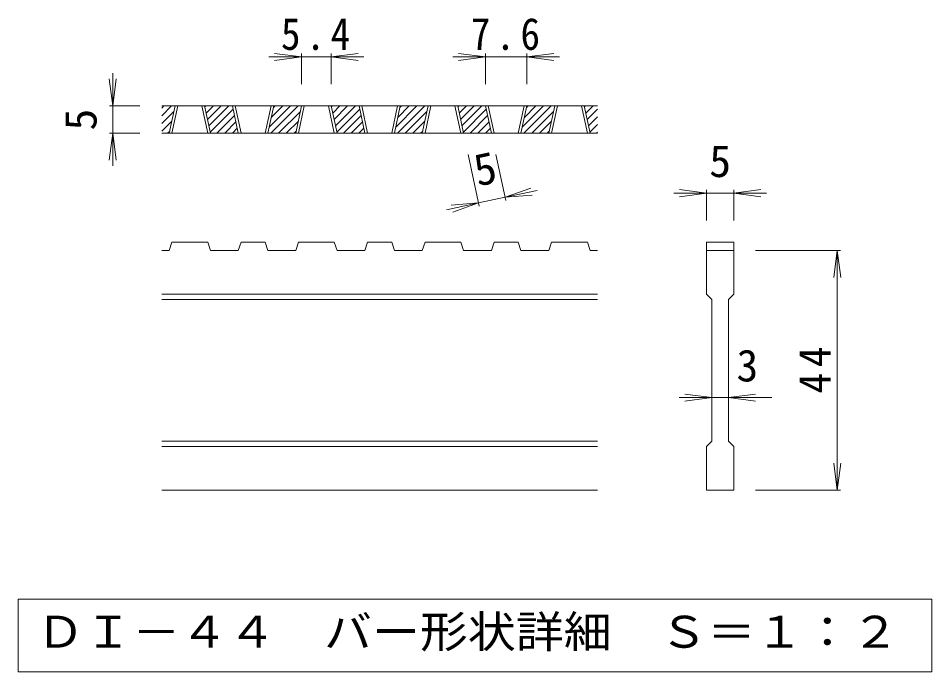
# Model space of a CAD drawing. Units: millimetres on the paper, enlarged 5 times, with parts at other scales. Extents: x -914 to 882, y -688 to 651.
# Drawn here: x 393.6 to 812.8, y -166.4 to 133.3 of the extents above; entities that cross this region are included whole.
import ezdxf
from ezdxf.enums import TextEntityAlignment as Align

# ---------------------------------------------------------------- set-up
doc = ezdxf.new("R2010")
doc.units = ezdxf.units.MM
doc.header["$LTSCALE"] = 5
doc.layers.add('D-0', color=3, linetype='Continuous', lineweight=9)
doc.layers.add('D-4', color=7, linetype='Continuous', lineweight=9)
doc.styles.add('ＭＳ ゴシック', font='')
doc.styles.get('ＭＳ ゴシック').set_extended_font_data('MS Gothic')

msp = doc.modelspace()

# ---------------------------------------------------------------- linework, layer by layer
at = {"layer": 'D-0'}
for p, q in [((459.441, 88.551), (463.975, 93.084)), ((459.441, 92.086), (460.439, 93.084)), ((659.441, 93.084), (459.441, 93.084)), ((462.88, 80.584), (465.555, 93.084)), ((464.13, 80.584), (466.805, 93.084)), ((477.88, 93.084), (480.555, 80.584)), ((479.13, 93.084), (481.805, 80.584)), ((479.215, 92.685), (479.614, 93.084)), ((479.839, 89.773), (483.15, 93.084)), ((480.462, 86.86), (486.685, 93.084)), ((481.085, 83.948), (490.221, 93.084)), ((494.588, 80.584), (491.913, 93.084)), ((495.838, 80.584), (493.163, 93.084)), ((509.588, 93.084), (506.913, 80.584)), ((510.838, 93.084), (508.163, 80.584)), ((508.75, 83.329), (518.505, 93.084)), ((509.541, 80.584), (522.041, 93.084)), ((509.713, 87.827), (514.97, 93.084)), ((510.676, 92.325), (511.434, 93.084)), ((520.946, 80.584), (523.621, 93.084)), ((522.196, 80.584), (524.871, 93.084)), ((535.946, 93.084), (538.621, 80.584)), ((537.196, 93.084), (539.871, 80.584)), ((537.281, 92.685), (537.68, 93.084)), ((537.905, 89.773), (541.216, 93.084)), ((538.528, 86.86), (544.751, 93.084)), ((539.151, 83.948), (548.287, 93.084)), ((552.654, 80.584), (549.979, 93.084)), ((553.904, 80.584), (551.229, 93.084)), ((567.654, 93.084), (564.979, 80.584)), ((568.904, 93.084), (566.229, 80.584)), ((566.816, 83.329), (576.571, 93.084)), ((567.607, 80.584), (580.107, 93.084)), ((567.779, 87.827), (573.036, 93.084)), ((568.742, 92.325), (569.5, 93.084)), ((579.012, 80.584), (581.687, 93.084)), ((580.262, 80.584), (582.937, 93.084)), ((594.012, 93.084), (596.687, 80.584)), ((595.262, 93.084), (597.937, 80.584)), ((595.347, 92.685), (595.746, 93.084)), ((595.971, 89.773), (599.282, 93.084)), ((596.594, 86.86), (602.818, 93.084)), ((597.217, 83.948), (606.353, 93.084)), ((610.72, 80.584), (608.045, 93.084)), ((611.97, 80.584), (609.295, 93.084)), ((625.72, 93.084), (623.045, 80.584)), ((626.97, 93.084), (624.295, 80.584)), ((624.882, 83.329), (634.637, 93.084)), ((625.673, 80.584), (638.173, 93.084)), ((625.845, 87.827), (631.102, 93.084)), ((626.808, 92.325), (627.566, 93.084)), ((637.078, 80.584), (639.753, 93.084)), ((638.328, 80.584), (641.003, 93.084)), ((652.078, 93.084), (654.753, 80.584)), ((653.328, 93.084), (656.003, 80.584)), ((653.413, 92.685), (653.812, 93.084)), ((654.037, 89.773), (657.348, 93.084)), ((459.441, 85.015), (465.023, 90.596)), ((481.708, 81.036), (492.238, 91.565)), ((484.792, 80.584), (492.861, 88.653)), ((513.076, 80.584), (523.089, 90.596)), ((539.774, 81.036), (550.304, 91.565)), ((542.858, 80.584), (550.927, 88.653)), ((571.142, 80.584), (581.155, 90.596)), ((597.84, 81.036), (608.37, 91.565)), ((600.924, 80.584), (608.993, 88.653)), ((629.208, 80.584), (639.221, 90.596)), ((654.66, 86.86), (659.441, 91.642)), ((655.283, 83.948), (659.441, 88.106)), ((459.441, 81.48), (464.06, 86.098)), ((488.327, 80.584), (493.484, 85.741)), ((516.612, 80.584), (522.126, 86.098)), ((546.393, 80.584), (551.55, 85.741)), ((574.678, 80.584), (580.192, 86.098)), ((604.459, 80.584), (609.616, 85.741)), ((632.744, 80.584), (638.258, 86.098)), ((655.906, 81.036), (659.441, 84.571)), ((659.441, 80.584), (459.441, 80.584)), ((462.081, 80.584), (463.097, 81.6)), ((491.863, 80.584), (494.108, 82.829)), ((520.147, 80.584), (521.163, 81.6)), ((549.929, 80.584), (552.174, 82.829)), ((578.213, 80.584), (579.229, 81.6)), ((607.995, 80.584), (610.24, 82.829)), ((636.279, 80.584), (637.295, 81.6)), ((658.99, 80.584), (659.441, 81.035)), ((462.88, 26.834), (464.13, 30.584)), ((480.555, 30.584), (464.13, 30.584)), ((480.555, 30.584), (481.805, 26.834)), ((494.588, 26.834), (495.838, 30.584)), ((506.913, 30.584), (495.838, 30.584)), ((506.913, 30.584), (508.163, 26.834)), ((520.946, 26.834), (522.196, 30.584)), ((538.621, 30.584), (522.196, 30.584)), ((539.871, 26.834), (538.621, 30.584)), ((552.654, 26.834), (553.904, 30.584)), ((564.979, 30.584), (553.904, 30.584)), ((564.979, 30.584), (566.229, 26.834)), ((579.012, 26.834), (580.262, 30.584)), ((580.262, 30.584), (596.687, 30.584)), ((597.937, 26.834), (596.687, 30.584)), ((610.72, 26.834), (611.97, 30.584)), ((623.045, 30.584), (611.97, 30.584)), ((623.045, 30.584), (624.295, 26.834)), ((637.078, 26.834), (638.328, 30.584)), ((638.328, 30.584), (654.753, 30.584)), ((656.003, 26.834), (654.753, 30.584)), ((709.441, 30.584), (721.941, 30.584)), ((709.441, 30.584), (709.441, 26.834)), ((721.941, 30.584), (721.941, 26.834)), ((462.88, 26.834), (459.441, 26.834)), ((494.588, 26.834), (481.805, 26.834)), ((520.946, 26.834), (508.163, 26.834)), ((552.654, 26.834), (539.871, 26.834)), ((579.012, 26.834), (566.229, 26.834)), ((610.72, 26.834), (597.937, 26.834)), ((637.078, 26.834), (624.295, 26.834)), ((659.441, 26.834), (656.003, 26.834)), ((709.441, 26.834), (721.941, 26.834)), ((709.441, 6.834), (709.441, 26.834)), ((721.941, 26.834), (721.941, 6.834)), ((659.441, 6.834), (459.441, 6.834)), ((659.441, 4.334), (459.441, 4.334)), ((709.441, 6.834), (711.941, 4.334)), ((711.941, -60.666), (711.941, 4.334)), ((719.441, 4.334), (721.941, 6.834)), ((719.441, 4.334), (719.441, -60.666)), ((659.441, -60.666), (459.441, -60.666)), ((719.441, -60.666), (721.941, -63.166)), ((659.441, -63.166), (459.441, -63.166)), ((721.941, -63.166), (721.941, -83.166)), ((659.441, -83.166), (459.441, -83.166)), ((721.941, -83.166), (709.441, -83.166))]:
    msp.add_line(p, q, dxfattribs=at)
msp.add_lwpolyline([(709.441, -83.166), (709.441, -63.166), (711.941, -60.666)], dxfattribs=at)
at = {"layer": 'D-0', "color": 7}
msp.add_lwpolyline([(393.614, -133.166), (393.614, -166.392), (812.768, -166.392), (812.768, -133.166)], close=True, dxfattribs=at)
at = {"layer": 'D-4'}
for p, q in [((523.621, 115.584), (508.621, 115.584)), ((523.621, 115.584), (511.228, 117.216)), ((523.621, 115.584), (511.228, 113.953)), ((523.621, 117.084), (523.621, 103.084)), ((537.196, 115.584), (523.621, 115.584)), ((537.196, 115.584), (549.589, 117.216)), ((537.196, 117.084), (537.196, 103.084)), ((537.196, 115.584), (549.589, 113.953)), ((537.196, 115.584), (552.196, 115.584)), ((608.045, 115.584), (593.045, 115.584)), ((608.045, 115.584), (595.652, 117.216)), ((608.045, 115.584), (595.652, 113.953)), ((608.045, 117.084), (608.045, 103.084)), ((626.97, 115.584), (608.045, 115.584)), ((626.97, 115.584), (639.363, 117.216)), ((626.97, 117.084), (626.97, 103.084)), ((626.97, 115.584), (639.363, 113.953)), ((626.97, 115.584), (641.97, 115.584)), ((436.941, 93.084), (435.31, 105.477)), ((436.941, 93.084), (436.941, 108.084)), ((436.941, 93.084), (438.573, 105.477)), ((435.441, 93.084), (449.441, 93.084)), ((436.941, 93.084), (436.941, 80.584)), ((436.941, 80.584), (435.31, 68.191)), ((435.441, 80.584), (449.441, 80.584)), ((436.941, 80.584), (438.573, 68.191)), ((436.941, 80.584), (436.941, 65.584)), ((605.088, 47.166), (600.03, 70.805)), ((617.312, 49.781), (612.813, 70.805)), ((616.998, 51.248), (628.775, 55.437)), ((709.441, 53.084), (697.048, 54.716)), ((709.441, 54.584), (709.441, 40.584)), ((721.941, 53.084), (734.334, 54.716)), ((721.941, 54.584), (721.941, 40.584)), ((616.998, 51.248), (604.775, 48.632)), ((616.998, 51.248), (631.666, 54.387)), ((616.998, 51.248), (629.458, 52.246)), ((709.441, 53.084), (694.441, 53.084)), ((709.441, 53.084), (697.048, 51.452)), ((721.941, 53.084), (709.441, 53.084)), ((721.941, 53.084), (734.334, 51.452)), ((721.941, 53.084), (736.941, 53.084)), ((604.775, 48.632), (590.107, 45.494)), ((604.775, 48.632), (592.314, 47.634)), ((604.775, 48.632), (592.997, 44.444)), ((770.941, 26.834), (731.941, 26.834)), ((769.441, 26.834), (767.81, 14.441)), ((769.441, 26.834), (771.073, 14.441)), ((769.441, -83.166), (769.441, 26.834)), ((711.941, -40.666), (696.941, -40.666)), ((711.941, -40.666), (699.548, -39.034)), ((711.941, -40.666), (699.548, -42.297)), ((719.441, -40.666), (711.941, -40.666)), ((719.441, -40.666), (731.834, -39.034)), ((719.441, -40.666), (731.834, -42.297)), ((719.441, -40.666), (739.441, -40.666)), ((769.441, -83.166), (767.81, -70.773)), ((769.441, -83.166), (771.073, -70.773)), ((770.941, -83.166), (731.941, -83.166))]:
    msp.add_line(p, q, dxfattribs=at)

# ---------------------------------------------------------------- texts
at = {"layer": 'D-0', "color": 2, "style": 'ＭＳ ゴシック', "width": 1.1}
msp.add_text('ＤＩ－４４\u3000バー形状詳細\u3000Ｓ＝１：２', height=14.66, dxfattribs=at).set_placement((401.941, -159.779), align=Align.BOTTOM_LEFT)
at = {"layer": 'D-4', "color": 2, "style": 'ＭＳ ゴシック'}
for rotation, p in [(90, (433.941, 81.834)), (12.079, (605.369, 51.828))]:
    msp.add_text('5', height=14.66, rotation=rotation, dxfattribs=at).set_placement(p, align=Align.BOTTOM_LEFT)
for s, p in [('5', (710.691, 56.084)), ('3', (723.191, -37.666))]:
    msp.add_text(s, height=14.66, dxfattribs=at).set_placement(p, align=Align.BOTTOM_LEFT)
at = {"layer": 'D-4', "color": 2, "char_height": 14.66, "attachment_point": 7, "style": 'ＭＳ ゴシック'}
for s, insert in [('\\T1.27;\\W0.9;5.4', (514.158, 118.584)), ('\\T1.27;\\W0.9;7.6', (601.257, 118.584))]:
    msp.add_mtext(s, dxfattribs=dict(at, insert=insert))
at = {"layer": 'D-4', "color": 2, "insert": (766.441, -38.791), "char_height": 14.66, "attachment_point": 7, "rotation": 90, "style": 'ＭＳ ゴシック'}
msp.add_mtext('\\T1.27;\\W0.95;44', dxfattribs=at)

doc.saveas('drawing.dxf')
